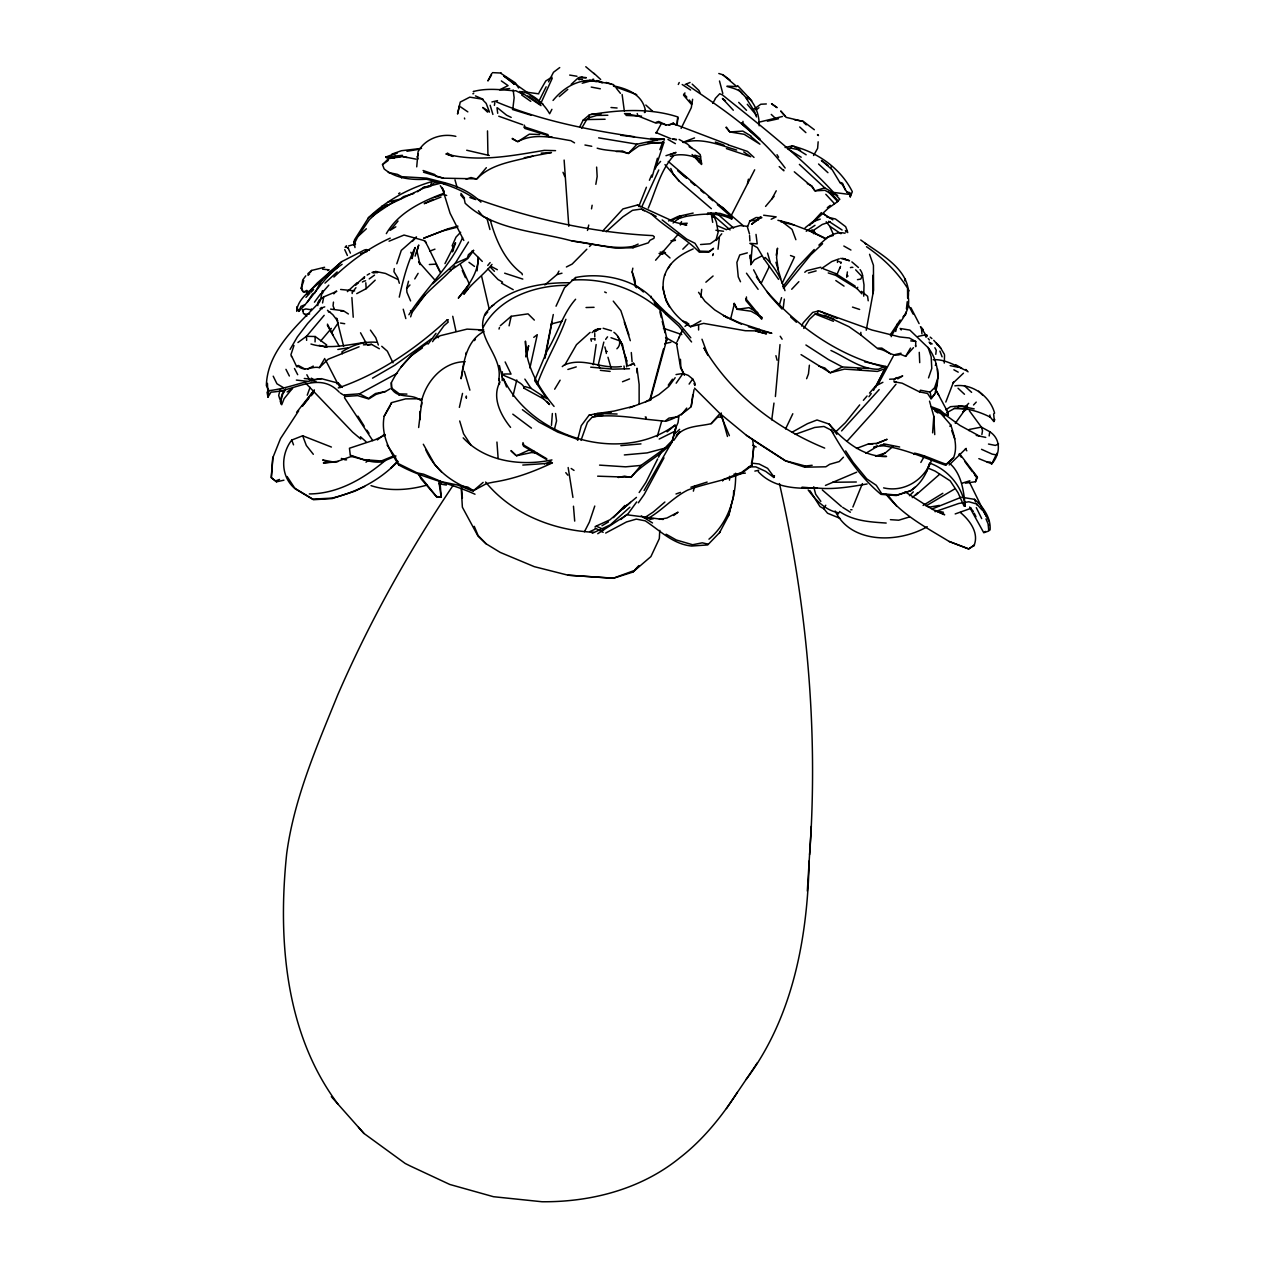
<?xml version="1.0" encoding="UTF-8"?>
<svg xmlns="http://www.w3.org/2000/svg" width="1265" height="1265" viewBox="0 0 1265 1265"><rect width="100%" height="100%" fill="white"/><g stroke="black" fill="none" stroke-linecap="round" stroke-linejoin="round"><path stroke-width="1.5" d="M311.364 308.897L311.364 309.83L305.924 308.929L303.221 309.767M873.008 275.185L872.945 293.622M502.189 380.544L502.332 371.752M698.596 330.007L698.612 324.599M427.523 343.147C412.121 352.935 399.455 366.312 391.344 382.726L391.597 388.687C398.317 399.708 411.615 392.703 420.739 400.546L420.976 399.281L417.308 398.791L405.606 398.87L391.502 402.665L384.165 416.248C380.686 434.496 389.351 450.308 398.823 464.998C422.731 478.47 450.087 482.851 475.007 494.22M659.777 530.367L659.318 538.637L650.906 556.6L632.832 572.096L613.383 578.279L568.048 575.196L534.289 566.657L500.181 552.394L486.108 543.792L477.964 536.044L462.373 507.202L461.346 489.602M594.771 338.467L594.93 340.238M626.618 366.866L626.713 360.999L620.909 341.93M926.865 335.162L926.676 336.711L925.427 335.178L926.771 335.099M863.742 296.168L864.011 284.894L862.524 275.422A18.042 8.049 34.2 0 0 860.073 269.603M901.233 329.975L900.158 328.489L909.867 330.086L928.447 348.017C938.361 361.205 940.164 378.662 934.835 393.889L931.024 398.76L927.577 393.478L919.544 391.897L902.166 383.2L893.896 381.745L896.189 381.651M809.6 854.681C818.518 730.379 806.928 604.986 779.446 483.562M639.141 404.088L639.125 384.402L637.022 368.21L637.149 373.096M735.645 473.236C736.183 497.619 728.071 523.109 708.953 539.175M729.478 480.147L729.62 476.304M733.668 490.725L733.463 496.149L728.893 515.076L719.516 532.707M944.259 363.071L944.56 355.291M581.6 128.334L586.707 119.574L589.284 117.661L589.395 114.862C618.316 109.739 649.751 107.746 677.993 117.013L677.898 119.021M339.147 392.071C319.096 370.724 294.16 391.47 271.042 392.103L268.006 396.989L267.437 383.327M677.566 119.716L677.091 125.314L673.439 123.938L666.355 125.045L658.638 122.626L655.903 123.116L638.003 115.953L637.212 113.55M677.091 125.314L677.597 117.787M552.362 413.513L551.461 425.34M840.782 263.373L841.209 262.329M673.707 440.473L679.922 431.602L676.269 435.982C685.029 425.53 699.245 426.558 711.104 423.68L717.571 417.244L720.908 416.976L721.097 413.766M746.16 1079.456C793.092 1016.902 807.513 937.46 809.157 860.943M580.999 440.362L587.403 422.368L592.463 416.849L594.961 416.533L595.135 413.861L614.047 411.078L633.781 406.223M807.323 891.082L811.324 826.219M351.876 297.528L353.235 317.23M455.843 136.367C441.77 132.92 425.024 138.407 418.051 151.816L416.723 166.853M939.927 351.085L942.093 356.825M720.908 416.976L721.303 412.991M932.621 432.836L933.791 416.248L929.522 401.147M594.961 416.533C611.88 414.683 629.195 416.944 646.004 419.237L646.162 417.134L645.213 416.928M749.592 221.059L756.122 217.517L761.799 217.754M752.485 439.224L753.734 446.924L751.821 465.615L741.306 473.569C724.133 480.795 705.475 483.372 687.828 490.029C672.569 497.572 661.769 511.076 646.889 519.014M857.464 279.66L860.753 279.075L862.524 275.422M352.413 292.168L355.955 287.693M750.841 262.835L752.248 245.853M646.004 419.237L665.706 421.292C675.542 418.32 683.527 413.418 691.18 406.634L692.746 394.886M297.449 310.178L296.69 310.858L297.101 308.897L298.714 311.364C314.02 296.769 323.666 276.134 342.103 264.338M846.696 277.288L847.376 271.928M837.43 262.424L837.572 260.89L841.083 262.535M753.734 446.924L751.821 465.615M477.079 270.837L478.391 257.412C478.091 273.161 467.955 286.475 458.309 298.129L469.094 284.53M333.454 302.098L333.075 305.877L334.197 308.692M385.762 157.018L402.444 155.326M422.036 399.171L418.652 427.507M394.285 268.575L393.953 271.69L397.7 277.747L399.345 283.265M322.559 302.952L323.729 296.88L336.79 291.345M700.826 297.149L701.711 289.337M906.42 308.866L907.226 301.703M907.638 298.129L907.543 288.879M935.784 354.311L936.258 350.247L934.867 347.733M512.799 109.138L514.143 97.737L513.163 89.973M718.014 249.221L719.374 237.567M771.729 419.885L773.974 403.076M836.956 274.489L840.498 266.377M320.14 301.117L322.512 290.65L322.638 293.274M783.209 308.107L784.316 299.125M268.006 396.989L268.812 390.679L266.362 385.54C267.31 350.753 297.196 325.5 319.539 302.161M352.192 293.543L352.461 291.598M860.738 239.986C879.444 253.743 911.306 269.603 908.286 297.117C911.085 313.752 897.249 323.16 891.193 336.68M391.344 382.726L391.597 388.687M775.398 396.53L780.015 344.586M679.005 415.537L678.024 422.652L675.083 429.214M452.743 316.297L456.001 331.367M886.038 494.236C902.372 515.108 926.881 527.869 949.145 541.467L968.642 548.978L973.876 545.484M989.167 435.935L989.736 431.697L981.371 427.111L969.401 429.436L969.085 430.653M307.237 395.202L310.083 387.359M691.18 406.634L694.011 389.683M692.619 99.255L691.307 107.667L681.123 128.413M818.155 141.807L817.633 148.369L813.569 155.516M644.944 112.443L645.324 109.976C641.924 94.243 627.472 88.898 613.62 85.846M664.615 275.659C668.537 262.282 681.029 254.138 693.188 248.92M575.401 278.917L575.638 277.509C605.049 271.437 645.498 281.115 660.267 309.719L666.94 338.957L650.352 399.677M664.805 274.473C657.879 296.042 673.328 315.918 690.5 326.75L703.609 323.381L745.291 330.718L755.142 330.861L766.495 333.849L755.885 331.082M809.379 365.19L808.462 373.918L806.611 378.694M281.273 400.278L281.115 404.057L280.197 401.052L282.269 393.826L285.684 389.146L282.68 394.316L280.704 401.669L281.716 404.753L284.119 398.681L292.689 388.07M905.313 315.412L905.866 312.139M981.877 434.48L982.51 430.685L981.371 427.111M395.028 156.196L394.743 157.888L386.79 157.319M415.995 159.137L401.701 156.354L388.45 158.71L388.134 160.544L382.504 164.608L384.133 168.909C395.771 178.586 411.757 180.152 426.495 179.235C443.841 183.409 461.346 188.849 475.83 199.633M421.277 406.508L421.909 402.76M401.543 177.906L401.748 176.673L397.384 174.349L388.26 172.467M591.514 208.852L592.131 205.246M595.831 184.326L597.159 176.562L596.621 167.091M267.057 392.103L267.88 396.72M344.744 249.648L347.385 255.467M391.217 404.247L391.502 402.665M444.142 184.231L444.41 182.65L426.684 178.128L401.748 176.673M399.06 395.328L399.329 393.874L391.691 388.165M398.823 464.998L395.17 456.871L387.106 445.106M494.362 105.406L494.868 102.607M866.24 330.244L873.577 290.175L873.435 265.27L869.561 254.312M636.817 287.772L635.52 286.586L632.152 271.864L632.832 268.164M544.804 357.268L553.279 314.526M545.041 358.185L550.923 327.651M483.799 329.975L467.038 329.121L440.536 335.636L438.465 336.474L438.386 337.708M776.204 255.245L777.532 248.177L776.584 257.68L778.275 270.062M897.391 323.808L895.715 331.462M417.766 156.038L418.177 153.856M827.958 165.335L821.412 160.449L832.212 169.763L840.229 183.061L842.016 184.152L846.823 192.027L849.274 193.529L850.254 196.834L850.918 193.482M464.049 363.45L461.077 378.757L461.472 376.685C463.749 360.24 467.528 339.811 483.91 331.572M465.82 354.311L466.184 352.476M651.001 297.813L651.285 296.326M441.422 483.056L441.675 481.728L423.68 474.217L417.15 472.889L399.013 463.955M861.908 293.86L857.132 288.657L857.717 287.266M935.499 391.913L936.891 383.516M929.633 463.227C926.66 474.217 920.177 484.606 910.452 490.883L896.284 495.548L880.962 494.362C859.757 476.763 844.64 453.835 831.152 430.116L823.942 426.463L814.707 427.459L795.211 434.369M747.473 183.678L748.406 179.187M551.287 325.722L552.014 322.275M460.666 194.968L464.318 199.19L465.141 203.206C493.761 230.341 535.886 231.021 572.159 240.998L615.296 248.13L632.99 247.75L633.275 246.327L638.161 244.082M652.044 177.211L657.42 158.236M694.39 157.16L694.817 155.2L700.589 156.86L701.474 164.434L699.181 158.552C690.152 155.215 679.795 153.128 670.371 156.401M730.664 318.891L734.253 304.217M512.91 396.293L516.784 379.943M509.083 325.832L511.171 316.313L528.043 313.862L534.336 320.092M707.435 214.481L707.768 212.963L719.943 213.374L730.569 216.758L731.708 219.066C717.413 211.888 701.11 213.975 685.741 216.41M857.132 288.657L835.722 275.359L835.659 273.556L823.262 268.749M459.369 407.377L462.531 393.399M459.48 105.58L457.535 114.04L460.239 102.101L469.774 97.152L483.214 99.287M587.466 230.451L588.747 225.059M593.253 364.684L596.163 344.539M529.909 367.988L537.277 334.687L533.767 337.328M598.092 365.49L603.832 342.088M359.07 346.8L328.173 359.213L319.349 367.641C312.155 365.759 305.292 372.258 298.603 366.486L296.753 366.787L291.567 356.003M661.706 421.087L657.231 436.631M280.103 389.746L278.695 395.486L279.802 399.123M973.813 546.006C979.569 533.403 969.812 520.2 960.293 512.452M649.657 400.515L663.461 348.998M298.666 410.825L280.498 438.591L272.718 458.041L271.263 477.601L276.529 481.807L283.913 480.194M731.328 505.146L728.466 515.598M525.797 356.888L528.644 345.677L526.493 356.224L525.434 341.123C525.56 365.696 538.716 388.07 554.07 406.413M554.307 429.752L556.553 420.913L555.556 413.497M712.638 255.546L712.875 254.597M693.378 491.152L694.738 485.792M577.52 440.157L581.236 425.704L589.047 415.236L595.135 413.861M410.587 300.912L406.919 292.262L406.666 288.436L408.532 281.257M632.832 572.096L638.872 565.566M693.995 383.611L694.928 385.414L695.086 383.453L692.698 379.01L688.239 375.373L683.005 373.444L676.174 383.184M416.501 253.079L418.731 245.015L415.126 256.115M711.104 423.68L719.39 414.208L721.066 416.422M929.475 463.828L926.486 471.45M396.799 263.768L401.29 250.391L416.501 236.982L412.39 241.362M712.97 254.818L713.302 253.648M506.569 386.964L503.249 378.362C531.711 437.785 620.799 464.887 675.051 425.151L675.969 428.187L672.427 440.315L664.062 448.949L640.976 465.425L631.061 477.284L597.649 476.178M722.631 480.969L723.011 479.672L741.67 472.351L752.122 464.603M655.144 169.13L663.888 142.534L663.493 141.206L662.591 142.439L656.013 143.135L647.965 142.676M779.272 305.308L781.549 297.639M877.23 445.881L873.783 447.225L884.836 444.995L880.108 445.343C903.131 447.984 924.162 457.993 945.651 465.251L953.557 457.693C957.905 447.051 954.205 435.255 950.727 424.882L941.35 414.066L931.562 407.662M499.011 329.058L499.485 327.461M773.816 477.474L774.433 475.782L773.816 477.474L765.641 471.355L755.869 466.864L748.548 466.864M994.164 421.055L994.654 419.458L993.926 421.672L990.353 417.181C979.458 411.678 966.95 407.757 954.522 408.421L946.694 412.754M996.962 453.234L991.76 463.844L978.841 458.642M499.975 381.935C491.5 397.352 500.734 415.236 510.57 427.364M594.771 506.047L589.379 522.113L584.43 531.774M312.471 289.385L308.075 292.136L302.841 291.535L301.212 288.42L303.79 280.545M680.412 225.043L681.535 221.612M272.955 457.124L271.327 477.696L276.529 481.807M534.652 380.417L546.923 351.18C557.517 334.371 562.372 314.147 575.607 299.252M293.986 345.456L290.95 354.627L291.44 356.54M803.765 328.426L809.331 319.46L815.087 314.02L817.269 313.704L818.155 311.048L819.862 311.301L871.98 330.023L899.794 336.964L909.266 337.976L915.718 341.439L915.718 346.657L915.465 345.313M399.266 297.133C403.124 279.865 407.203 263.484 415.141 247.497L412.042 258.692L412.216 255.008L410.856 252.32M665.121 344.254L666.94 338.957M913.456 347.669L905.614 356.351L900.633 354.342C892.046 357.568 885.911 349.361 877.989 348.871L860.896 335.051L860.832 332.347M928.526 377.887L931.783 368.415L931.167 356.746L928.099 347.416M369.427 250.375L364.636 249.901L341.819 261.586L327.856 274.126C318.495 286.017 298.366 295.219 296.69 310.858M537.261 384.133C545.183 361.774 557.818 341.613 565.882 319.302M905.614 356.351L910.5 348.065M644.423 112.553L645.324 109.976M683.875 94.163L683.527 95.144L691.465 104.378M945.809 402.049L953.51 382.014M957.811 408.374L958.664 406.049L967.472 406.255M623.993 365.996L624.404 368.858L629.48 368.748M659.871 149.618L662.813 141.759M648.281 208.108C655.903 190.272 660.599 169.905 673.976 155.389M989.704 417.086L989.942 414.983M408.895 314.732C425.325 288.546 450.261 266.915 462.547 237.63M991.76 463.844C1000.251 454.341 1001.516 439.382 989.736 431.697M852.879 507.028L862.398 483.578M904.807 280.83L905.44 279.185M638.746 206.543L646.415 187.252M641.956 206.464L658.78 169.969M515.788 90.716L521.354 93.452L522.129 91.57C533.688 94.464 543.776 103.461 549.643 113.771L551.904 109.328M627.962 365.917L633.639 363.292L634.809 365.474M435.998 333.359L428.076 344.096M649.404 180.278L651.649 175.044M556.031 306.209L564.522 287.74L575.638 277.509M635.52 286.586L635.03 280.182L632.152 271.864M965.385 483.167L975.489 481.728L976.501 478.217M452.095 245.869L456.001 237.108L460.666 232.254M691.576 341.961L678.609 325.943L665.849 314.242L666.449 312.914L652.645 299.473M873.546 390.379L886.085 366.55L864.612 361.822M354.975 247.576L354.564 243.212L357.837 236.618L369.459 219.541L381.777 208.14L423.901 188.011L430.195 186.398L431.998 181.559L435.587 181.275M354.121 245.552L354.548 239.765L368.621 217.58C386.363 200.645 408.532 188.39 431.998 181.559M677.044 341.803L679.321 336.87M678.894 337.818L682.547 329.975M364.067 278L364.636 276.766L357.584 283.012M681.282 332.711L682.531 330.054M539.633 99.777L546.148 86.811M785.581 428.93L792.807 413.75M540.946 103.098L552.236 78.304M663.983 457.835L644.264 494.362L638.335 502.79M425.072 294.887L412.026 312.471L410.651 316.851M546.923 401.464L549.563 404.531L543.555 398.886L524.058 388.229L524.864 386.537L531.094 388.418L546.97 398.744L534.81 380.844M761.119 283.407L769.341 266.488M422.051 399.155C427.301 379.816 444.252 361.537 465.283 361.727M782.118 283.407L794.499 257.001L790.499 255.514M875.839 387.201L884.82 368.779L877.388 371.42L844.498 369.095L830.251 372.78L801.061 354.627M539.017 92.709L545.768 80.976L551.888 77.118M472.841 93.768L473.695 93.642M684.95 92.883L684.27 94.258L686.816 97.136M754.683 169.795L731.297 215.461M657.658 458.926L645.893 482.392L639.157 492.528M801.615 326.022L803.243 322.765L812.699 312.408L818.155 311.048M694.532 388.134L719.595 413.196L746.429 435.334L756.85 442.465L785.533 460.919L804.793 467.196L805.378 466.026L812.162 465.283M878.036 384.449L893.248 356.256M765.562 206.416L771.792 199.032L776.236 190.809M579.655 127.038L583.149 120.143L589.395 114.862M919.544 391.897L920.43 390.221L930.123 392.103L934.598 387.738L938.061 377.413L937.571 369.048M935.325 365.427L936.242 363.688M931.024 398.76L934.835 393.889M491.785 73.402L487.895 80.944L491.547 74.856M913.947 454.42L914.611 453.139C925.743 455.59 935.61 460.713 946.188 464.255L953.557 457.693M944.196 415.632L944.86 414.24L948.26 414.936L944.196 415.632L939.563 410.84L934.171 408.816M949.92 426.368L950.727 424.882M658.512 457.218L662.054 450.609M544.82 284.941L557.153 274.473L558.956 271.105M945.651 465.251L946.188 464.255M321.958 279.802L314.89 292.768L312.518 294.049L307.189 302.367M298.714 311.364L301.023 306.304L305.039 304.675M852.863 267.389L851.93 267.31A6.056 2.894 -53 0 0 851.345 267.374L850.428 267.627M948.434 462.326C961.621 472.778 963.661 490.678 965.227 506.19C962.681 487.863 949.209 470.169 929.917 463.18M548.504 81.846L553.485 72.279L559.731 67.567M931.562 460.112C924.652 479.704 904.317 492.702 883.602 487.879M712.748 103.35L715.12 99.176M920.841 462.437L924.525 455.938M468.509 242.042L455.179 263.389L432.804 283.708M564.838 364.968L576.492 344.665L590.122 332.395M444.964 263.61L455.574 242.785L452.443 251.846L452.949 246.58L453.408 250.09M384.165 416.248L390.015 406.16M290.08 349.409L297.322 336.964L307.632 323.476L320.614 309.419M325.263 347.353L326.67 344.934L315.206 336.522L306.462 336.316L297.939 342.515M656.061 133.284L660.899 124.413M801.172 157.224L787.478 148.669L790.815 148.116L792.08 145.949C817.253 151.863 840.751 168.451 852.325 191.711L850.254 196.834M830.899 168.514L831.295 166.221M849.495 192.754L848.578 194.32L834.046 192.486M644.075 490.504L671.794 442.197M560.142 380.18L554.671 389.193M315.206 336.522L315.064 341.914M414.762 278.917L418.114 273.351M386.331 233.63C398.349 212.567 422.02 201.341 443.857 193.292M636.69 501.92L628.231 513.527L620.72 519.52M668.015 268.623L670.671 264.369M955.265 423.348L965.227 409.449L962.681 412.121L966.507 409.322M825.776 505.241L823.673 508.514L827.547 513.226L839.881 518.286M324.773 358.469L319.349 367.641M890.212 334.925L900.142 319.95M453.518 484.748C408.801 551.208 369.601 621.447 337.708 694.959C316.851 746.461 294.049 798.326 286.665 853.859C277.778 939.152 284.957 1033.537 338.071 1104.25M553.042 100.441C562.545 89.024 574.863 80.739 590.312 80.296L611.533 83.964M416.96 304.976C427.491 289.875 443.303 279.739 454.799 265.856M975.489 481.728L977.45 477.3L973.655 473.015M331.398 447.051L302.651 435.777L291.741 440.062C281.004 453.835 280.261 475.387 294.002 487.784L312.771 499.122L331.746 498.141C356.793 492.227 379.99 480.289 397.858 461.409M331.335 1096.644L363.972 1133.456L405.18 1163.452L410.16 1165.951L449.802 1184.467L493.476 1196.706L542.005 1201.75C591.055 1202.177 641.165 1189.211 679.748 1157.839C702.913 1139.955 721.54 1116.789 737.384 1092.343M339.336 346.404L331.509 332.742L338.214 322.86M726.442 1108.583L757.435 1062.726M605.666 339.368L606.362 338.387A7.305 1.787 -68.1 0 1 606.805 337.787L607.548 336.838M483.277 327.398L483.246 327.224C499.327 297.591 534.858 285.368 566.894 285.305M783.446 288.436L810.58 255.008L822.582 243.702M624.957 505.431L613.43 517.622M782.735 286.839L797.33 267.358L814.217 249.49M839.818 268.243L840.371 267.437M310.241 272.528L311.712 270.425L324.583 267.279M689.109 384.086L692.698 379.01M314.368 390L302.256 406.302L308.897 398.285M474.47 340.601L475.403 339.305M432.535 341.645L443.889 325.832L448.221 322.053L447.13 319.887C415.521 348.998 379.105 373.902 338.245 387.944M668.268 385.129L672.506 379.215M675.162 377.713L668.853 386.426L658.875 394.569L645.577 401.811M868.944 396.736L871.237 393.557M314.447 302.177L320.583 293.875M305.782 275.849L302.746 279.913L301.212 288.42M320.741 340.949L331.351 328.378M750.683 264.717L754.383 259.831L761.483 256.131M306.13 336.79L324.188 315.317M296.611 412.327L313.989 390.411M681.218 414.967L686.737 408.073M390.743 468.208L397.7 461.266M778.576 279.375L764.06 258.945L765.214 257.491C774.512 266.283 781.28 278.332 784.964 290.665M859.71 404.895L845.399 422.684L836.687 430.954M655.586 260.226L678.862 233.519M398.048 221.059L390.047 230.372L395.819 226.83M467.924 289.195L463.812 294.207C471.924 282.981 483.372 275.201 491.99 264.401M487.737 265.476L490.14 262.567M602.867 230.863L622.981 208.915L637.497 205.009L675.921 222.529L686.737 225.043L679.748 223.636L687.243 223.241M679.226 82.51L678.293 84.47M715.278 98.48L719.722 93.752L722.347 94.859C763.016 127.639 805.299 160.212 839.818 199.317L836.703 201.799M716.18 240.445L721.746 233.788M569.582 282.759C539.744 282.395 504.814 288.61 485.365 313.388C473.663 337.581 503.565 355.006 498.695 380.069M771.792 199.032L774.069 196.36M423.522 172.214L443.414 178.175L476.873 178.855L486.345 167.676M485.001 315.206L487.768 311.965M809.679 225.36L821.396 212.599M826.851 216.979L835.485 219.003L845.652 226.688L847.202 230.704L845.985 232.112L845.415 230.499M863.378 400.309L867.063 395.992M869.514 393.115L875.665 385.936L882.875 382.315M896.015 384.196L873.688 411.631L846.965 441.311M375.199 280.166L366.17 288.673L356.73 293.638M400.926 367.166L411.489 355.576L422.431 347.875M320.994 294.113L328.805 285.163M333.802 293.844L336.237 291.061M952.798 383.311L963.471 373.175M311.174 395.724L313.435 393.146M902.989 316.867L906.135 313.309M616.909 348.761C622.301 344.08 619.075 335.747 613.904 332.315M654.622 168.071L660.567 161.414M692.097 154.504L699.877 162.726L701.253 161.208L701.616 163.77M592.067 332.616L595.483 329.691L600.511 328.647M473.679 250.454L467.765 258.613L452.743 268.923M306.873 294.223L317.309 282.949L341.819 261.586M305.956 297.354L309.941 293.037M311.111 292.215L313.594 289.543M841.589 430.922L879.175 389.588M597.175 148.195C607.437 151.215 618.3 150.235 628.31 153.476L637.007 144.194L657.073 139.925L664.204 139.118L664.41 140.067M798.863 281.668L791.7 289.258M973.528 404.974L976.232 402.112M949.161 464.951L966.175 448.379M382.504 164.608L388.45 158.71M406.666 288.436L409.955 284.989M966.096 406.018L968.674 403.361M586.834 249.221L572.144 264.085L566.388 266.978M589.506 246.517L592.162 243.813M682.815 249.189L688.018 244.018M909.424 495.722L913.314 491.864M631.061 477.284C642.62 463.243 660.393 456.539 671.841 442.497L675.241 429.578M831.105 192.802L838.252 201.151L828.022 208.456L812.62 222.925M358.311 282.838L355.718 285.178M500.323 325.69L511.171 316.313M673.771 434.86L679.653 429.357M374.519 275.106L369.222 278.917M939.674 474.249L915.955 494.995M893.865 380.148L896.664 377.571M357.837 236.618L366.36 228.759M326.212 277.035L337.961 267.041M571.211 84.312L578.2 77.877M324.963 283.123L337.154 271.943M333.897 277.051C350.468 261.254 369.333 247.561 390.237 238.136M347.353 291.63L357.173 282.633M567.764 89.388L559.272 96.614M606.172 231.78L622.744 216.9L632.516 210.322L641.497 209.041L656.155 216.378M629.875 507.233L610.473 524.722L602.456 528.549M912.271 497.619L917.678 492.797M675.051 425.151L667.145 431.871M430.195 186.398L434.18 182.856L437.975 182.492M886.085 366.55L883.602 366.771C837.762 355.291 797.377 326.607 766.701 291.203M309.577 274.015L308.091 275.311L307.917 273.62L311.712 270.425M473.553 250.296L468.398 254.724L467.338 258.092L455.179 263.389M705.87 282.206L713.081 276.007M630.429 502.363L609.967 519.789L595.119 526.588M664.9 502.031L653.278 512.009L644.249 517.954M425.673 449.565C434.622 470.074 453.155 483.341 473.6 490.583L483.135 482.392M377.397 272.576L372.859 272.718L375.784 271.501L385.509 273.446L397.4 279.233M818.866 245.125L827.927 237.029L833.319 235.511M680.934 216.663L673.075 222.988M562.261 366.613L564.048 365.095C583.323 356.667 600.938 369.491 621.336 366.518M880.029 455.764L885.12 453.091L892.932 446.513M636.469 497.382L622.301 509.163L627.772 504.656M843.439 457.218L839.217 461.567L829.714 464.287L825.839 466.801L804.793 467.196M720.37 531.79L707.704 544.93L691.591 546.037C672.759 544.092 660.124 530.588 645.261 520.848L636.311 519.109L626.507 521.939L605.666 533.055M804.777 272.26L806.675 270.71L820.811 267.231M675.083 431.144L659.207 439.05M760.597 216.789L751.631 224.237L761.53 217.232M805.109 227.795L812.652 221.834L820.242 219.13M476.873 178.855C491.5 163.549 513.384 161.604 532.723 156.212M377.349 439.92L384.607 434.18M684.982 326.417L688.65 323.524M915.386 486.962L910.626 490.725L896.79 495.089L881.721 493.682L876.281 485.301L866.762 478.882L853.148 462.357L845.668 450.925M365.996 462.215L368.985 459.859M362.581 279.122L364.462 277.715M431.602 338.688L394.854 365.174L372.527 378.156M385.461 460.318C364.083 478.439 338.119 493.777 309.324 493.935M827.342 207.666L830.283 205.373M756.17 109.913L758.984 107.746M368.226 217.96L379.453 209.437M372.78 215.777L394.158 201.42M665.754 420.565L668.995 418.098L677.898 416.818M417.561 191.774L423.554 187.236L429.989 185.955M806.248 231.258L814.992 225.296M673.597 515.503L678.056 512.199L666.876 518.033L659.429 519.362M327.999 270.663L329.137 269.825L322.559 269.192M713.523 248.256L709.206 251.419L699.94 251.15L694.975 243.291L686.674 239.117L662.164 219.936M713.112 248.952L708.811 252.114L699.339 252.209C685.045 237.488 665.912 228 651.016 213.611M423.633 238.31L447.589 228.933M628.31 153.476L638.92 145.902L651.839 143.072M376.1 342.277C364.146 341.186 351.702 345.329 341.914 351.907L342.372 353.757M597.744 533.719L626.855 514.776L663.16 519.472M374.456 272.497L375.784 271.501M346.404 245.758L345.06 247.418M385.461 391.517L375.99 394.427L368.732 398.965L357.726 395.613L345.25 396.483L344.412 394.917L359.466 393.826L368.447 398.428L375.515 393.51L385.461 391.517L390.079 388.845M821.38 268.654L831.817 261.539L839.264 258.819M942.836 493.287L923.086 505.447M749.576 221.66L747.441 227.083L749.481 233.914M630.871 365.158L633.639 363.292M876.519 446.861L865.877 453.265M275.96 480.795L279.502 479.451M945.793 409.844L950.521 406.682L958.664 406.049M974.477 545.009L968.705 548.884L949.145 541.467M594.692 331.762L598.361 329.548L597.792 328.789M812.32 231.084L822.282 224.458L830.267 221.834M398.617 193.687L399.882 192.865M287.092 391.976L291.836 388.877M754.051 109.059L760.818 104.236L766.337 103.951M984.565 532.106L985.593 531.442M512.246 138.944L517.796 141.648L529.371 134.169L539.681 134.517M592.352 79.632L592.874 79.331A6.357 1.992 -76.8 0 1 593.222 79.221L593.775 79.284M376.037 272.37L377.128 271.643L377.492 272.497M384.386 206.385L387.549 204.456M433.769 339.336L438.465 336.474M827.041 237.804C832.149 234.167 838.758 231.621 845.02 233.234M685.124 84.518L690.073 82.462M491.389 306.272L494.03 304.707M601.998 525.734L608.481 521.939M897.707 378.868L902.688 375.958L893.707 379.041L889.611 379.215M367.182 275.043L369.665 273.588M669.122 125.298L673.502 122.752M397.447 373.143L359.466 393.826M362.391 282L363.355 281.463A7.875 5.534 48.1 0 1 364.067 281.178L365.585 280.783M791.906 432.298L807.45 423.68L817.016 419.98L829.16 424.091C843.644 440.758 863.189 457.266 886.559 456.428L879.191 456.254M690.5 326.75L700.889 320.867M307.68 369.143L313.277 366.075M544.409 463.844L551.002 461.456M323.729 296.88L319.175 300.185L317.61 303.236L317.831 305.608M473.6 490.583L486.693 483.515L493.666 482.107C514.428 478.882 533.593 471.766 552.394 462.832L546.765 464.065M670.766 221.059L680.396 215.904M342.372 387.422L338.435 383.2L321.421 378.678C303.474 381.224 286.886 388.687 268.812 390.679M598.471 329.485L600.622 328.71M303.806 291.994L306.81 290.397L308.012 291.535M758.668 122.262L782.529 116.459M883.919 366.818L878.495 369.238C860.912 369.57 846.238 357.378 830.915 350.468M771.16 219.256L776.157 216.868L763.665 215.224M830.251 372.78L842.458 366.961L868.913 368.542M433.5 199.253L424.234 203.649L441.011 197.087M364.668 486.503L354.5 491.294L332.221 498.552L313.451 499.722L295.156 488.796L287.108 476.526M668.553 220.948L678.167 216.426L693.157 213.058M385.272 434.986L374.93 439.825L349.456 448.237L350.263 454.878M592.257 533.292L600.812 529.308M589.917 531.6L595.056 529.229M649.862 519.425L653.625 518.618M856.674 472.177L825.46 485.428M998.575 443.952L995.365 445.422L988.487 444.047M511.06 451.052L516.531 455.748L528.485 450.308L533.735 450.878M393.858 455.827L381.334 460.966L363.703 459.622L350.389 455.226L351.038 456.428C361.49 458.531 370.724 463.18 381.856 461.931L395.977 455.969M434.717 197.419L443.24 194.446L446.687 195.458M932.305 508.894L961.337 497.208M935.025 511.677L958.759 503.47L968.848 501.762L976.643 503.976L982.035 509.985M576.255 366.897L567.859 369.475M925.964 505.968L954.363 489.144M955.186 513.938L971.394 508.182M876.139 443.92L887.113 439.303L876.692 443.351L868.47 443.936L856.468 448.443M632.99 247.75L648.344 242.833L650.02 240.255L653.942 238.342L654.29 236.745L652.819 235.606C593.127 232.744 534.004 219.43 477.806 199.348M927.213 526.714C898.925 543.096 851.076 544.345 835.137 510.981M389.067 241.188L404.025 235.053L423.901 240.492L426.289 242.912M622.507 381.745L629.527 378.931M386.695 157.919L385.746 157.066L396.973 152.875M423.838 238.152L442.608 230.973L457.693 227.067M429.736 251.134L434.954 249.158M664.805 343.574L670.924 342.262M683.021 142.233L694.548 137.932M669.912 154.725L676.048 152.433L665.975 155.69M629.448 407.82L651.159 399.74M633.132 570.942L613.414 578.168L568.048 575.196M500.75 73.259L515.377 82.873L518.603 87.981M296.579 366.123L298.35 365.474L304.881 369.001M676 493.982L680.428 492.401M391.818 154.156L401.432 150.725L421.545 148.369M517.796 141.648C534.415 132.588 553.374 137.758 570.91 140.684M352.698 455.969L337.407 461.393L323.366 462.911L334.039 462.12L322.67 459.938L325.864 461.456M699.877 162.726L701 162.331L701.474 164.434M969.876 480.763L962.08 483.198M371.973 272.497L374.045 271.785M707.135 482.076L690.864 487.215M816.146 270.9L808.43 273.019M360.509 253.727L366.913 251.577L366.202 249.458M448.363 319.745L447.13 319.887M427.096 485.033C409.117 490.188 389.051 491.595 371.04 485.634M466.073 179.187L471.007 177.543L476.114 178.903M655.934 122.357L658.686 121.472L666.355 125.045M875.506 456.159L885.12 453.091M794.293 171.803L811.529 186.335L815.055 190.857L824.701 187.837L837.699 195.474M909.361 516.99L898.688 520.215L890.402 519.662M393.036 154.441L396.894 153.271M424.218 187.426L440.109 183.346M447.367 153.049L452.854 156.449L445.913 153.903C478.123 162.616 512.104 155.69 544.33 150.361L555.556 150.646M589.284 117.661L596.701 115.447L607.848 115.242M413.781 193.513L403.472 196.597L400.499 199.032L388.213 202.005M678.135 218.703L686.12 216.331M336.743 383.69L338.435 383.2M447.604 228.933L457.867 226.071M727.122 229.155L740.183 225.549L747.599 226.34M664.615 448.221L647.127 452.902L624.341 454.941M582.216 83.221L591.119 80.849M557.153 274.473L561.976 273.208M551.081 324.014L562.229 321.152M355.576 244.003L348.444 246.027M334.656 462.326L338.087 461.472M778.528 118.768L767.365 121.203M792.08 145.949L785.059 147.531M348.539 248.399L346.31 247.118M491.911 101.959L497.524 100.631M893.96 354.848L901.028 353.22M406.935 151.262L419.363 149.238M933.19 359.782C944.971 358.786 956.008 366.107 966.507 370.692M365.854 342.135L365.032 342.325C347.306 344.997 328.584 349.44 310.953 344.033M367.799 345.187L371.515 344.365L379.373 348.745M551.951 459.922C521.354 466.374 485.333 461.804 463.164 437.848M544.899 463.575L522.793 465.061M618.237 477.506L624.578 476.146L630.239 477.364M745.354 473.126L733.985 474.169M754.857 471.086L758.668 470.264M516.531 455.748L531.569 452.554L536.819 453.091M918.074 336.395L925.743 334.782L926.644 335.51M324.726 306.857L320.029 308.518M396.625 157.524L402.254 156.401L407.014 157.524M867.126 483.973C849.795 486.899 831.611 490.156 814.186 487.626M578.88 77.497L586.233 77.687M340.617 289.464L354.643 290.871M524.279 157.73L551.461 152.543L541.23 153.144M928.241 507.344L939.373 505.415M624.404 368.858L612.861 369.143L590.708 367.166M683.321 142.534C701.379 137.221 719.453 144.969 736.625 150.076M337.818 349.472L347.638 347.875M676.032 374.567L683.005 373.444M671.019 240.793L675.463 240.097M596.811 414.367L602.187 413.608M605.761 413.086L611.137 412.327M592.463 416.849L603.358 415.299M734.048 303.727L737.305 309.308L749.054 307.664L757.735 312.676M987.253 462.373L990.115 461.994L991.507 463.796M694.738 156.813L696.114 156.639L698.913 161.841M509.684 88.55L499.533 89.831L508.071 85.625L501.351 80.928M749.623 220.948L758.447 219.825M321.421 378.678L314.005 379.611L304.28 378.472M307.079 381.287L296.358 380.085M311.38 382.283L315.981 381.698M616.45 151.594L622.333 150.946L627.567 153.365M492.591 72.643L501.32 73.054M340.791 311.064L343.432 310.779L348.397 313.973M671.462 240.824L675.304 240.445M633.275 246.327C612.766 250.09 592.573 243.086 572.159 240.998M640.976 465.425L625.606 466.832L599.578 465.125M620.846 445.644L640.976 443.889M700.557 244.524L710.218 243.797L716.116 239.591L718.141 232.159L716.354 221.897L712.954 213.991L713.065 217.469M302.825 309.972L303.442 313.483L304.818 314.321L309.64 313.973M371.515 344.365L363.387 344.839M725.999 127.528L729.952 131.955L742.84 131.101L751.094 136.051M571.764 280.15C603.674 277.604 636.58 288.879 660.441 310.21M429.341 264.512L436.014 264.116L440.173 272.291M815.055 190.857L824.954 190.303L833.429 195.126M418.336 473.632L421.182 478.992L436.789 497.098L441.169 496.86L439.935 480.653M589.047 415.236L591.435 415.126M583.149 120.143L585.395 120.049M663.587 142.755L649.103 142.344M664.204 139.118L650.637 138.438M840.751 258.36L849.511 260.732L842.585 258.297M954.854 385.857C972.295 383.153 990.432 396.688 994.59 413.196M586.043 307.522L594.06 307.316M586.707 119.574L605.113 119.242M591.182 114.23L601.001 114.056M594.771 338.846L590.755 338.909L591.419 341.202M832.639 482.281L856.326 481.997M878.226 348.144L881.879 348.128L890.386 353.868M850.681 509.763L851.993 509.763M582.469 79.505L578.421 79.047L579.291 79.79M868.47 443.936L872.818 443.952M630.286 113.66L624.499 113.613L638.003 115.953M474.075 91.602L473.236 91.586C486.74 87.823 500.987 89.752 514.744 90.859M597.001 413.497L617.099 414.019M399.329 393.874L406.935 394.095M963.598 408.389L967.093 408.532M954.522 408.421L963.203 408.737M808.05 487.689L801.694 487.452L817.174 488.069C796.444 488.954 773.405 488.005 758.257 471.655M419.189 475.213L436.52 496.576L441.169 496.86M626.033 115.431L641.561 116.127M759.111 329.406L771.84 333.28L762.558 331.177M343.432 310.779L330.608 309.103M611.011 107.509L617.083 107.999M441.675 481.728L457.946 485.112L473.142 491.231M478.866 330.418L482.345 330.766M593.554 532.249C553.074 530.399 511.645 513.89 485.602 482.044M657.073 139.925L620.783 135.276M910.737 340.902L915.718 341.439M600.369 370.329L610.125 371.42M751.268 463.085L759.095 463.97L767.618 468.335L773.99 476.952M672.853 138.96L676.49 139.387M580.05 77.276L586.122 77.671M988.803 529.798L990.084 529.956C991.048 517.938 983.3 506.949 974.556 499.343L963.218 497.509M446.371 485.048L439.082 483.815M715.911 230.246L723.501 231.242M525.797 92.076L538.811 93.847M603.848 529.608L596.874 526.414M737.305 309.308L751.078 311.222L762.083 317.42M581.647 77.244L582.738 77.386M604.876 346.958L606.077 351.37L607.295 351.528M603.136 328.267L611.469 330.734M637.007 144.194L598.645 137.853M634.477 136.731C587.577 129.773 540.329 120.507 496.512 101.912M747.33 252.873L739.756 254.929L736.878 262.424L738.254 276.877L740.499 281.747M340.491 323.034L344.713 323.714M569.693 75.078L576.966 76.264M729.952 131.955L744.199 134.311L759.949 144.194L751.189 136.699M899.636 447.004L883.587 443.809M463.053 486.282L467.829 487.104L472.857 490.361M444.41 182.65C457.803 186.224 471.039 192.233 480.921 202.163M466.706 150.235L489.286 155.5M584.952 145.016L591.767 146.281M996.741 454.973L992.124 454.119L981.545 449.328M596.289 81.672L589.632 80.328M591.229 87.079L600.322 88.803M846.823 192.027L849.811 192.612M794.483 119.685L803.401 121.487L814.328 129.726M943.437 512.262L935.135 510.57L944.67 514.76L932.447 509.352L905.06 491.785M976.232 435.397L985.735 437.405M817.269 313.704L833.777 318.922M950.157 365.617L958.49 367.356M960.088 405.97L974.208 408.895M790.815 148.116L797.883 149.618L806.169 154.804M672.774 139.118L676.253 139.862M968.057 371.847L965.843 369.475M328.362 311.838L330.434 312.297M521.354 93.452L523.726 93.989L541.009 105.627M759.617 329.438L740.215 323.081L723.453 315.475L727.565 317.894L714.662 309.862L704.89 301.212L698.565 292.31M659.049 253.443L662.781 254.328M443.414 178.175L436.235 176.42L434.733 174.538L423.079 170.506M547.381 136.082L552.441 137.332M777.912 220.284L788.886 223.035L812.193 231.859L825.998 238.611M780.726 221.691L793.914 224.964M932.178 343.922L929.158 342.183L930.755 344.207M319.128 345.329L326.908 347.29M839.043 512.863C825.65 510.633 815.941 500.339 808.177 489.998M522.809 279.091L504.656 273.177M346.563 459.875L341.329 458.499L345.076 459.701M805.378 466.026L785.581 460.808L746.429 435.334M886.18 523.046C869.909 521.971 853.559 521.069 839.486 511.503M613.493 86.115L636.706 94.638M818.819 366.123L824.812 367.957L829.508 372.384M512.42 109.47L531.395 115.321M718.805 73.496L722.837 74.761L736.831 86.589C713.017 85.403 738.997 86.826 742.017 93.705M754.003 157.413L747.425 151.405L728.26 144.89M606.141 82.446L613.825 84.897L613.051 84.486M660.188 252.02L665.105 253.601L670.007 257.965M522.635 124.713L498.758 116.222M828.243 272.94L835.722 275.359M682.958 321.12L686.689 322.338L689.947 326.386M852.499 307.095L859.631 309.451M748.39 326.702L760.708 330.75M726.41 148.59L750.746 156.734L743.725 151.942M663.429 328.267L681.803 334.577M469.853 197.514L474.343 199.095M610.995 337.708L619.629 340.791M715.357 142.044L723.975 145.159M578.374 439.651L557.818 432.14L538.906 422.004L522.413 409.702M728.181 144.589L673.138 123.622M931.246 406.666L940.037 409.971L944.86 414.24M585.774 66.729L594.218 73.797M815.087 314.02L833.461 321.278M840.577 182.476L842.537 183.267L845.463 190.256M598.756 80.976L602.693 82.699M857.891 368.637L861.449 370.092M819.862 311.301L837.098 318.353M655.839 132.493L671.035 138.755M662.338 251.356L665.501 252.684M988.25 525.07L988.756 531L983.775 532.739L969.67 507.328M824.701 448.11C775.745 428.076 731.075 393.81 703.957 347.891L707.182 354.089M927.925 468.034L935.12 471.118L950.173 480.842L958.016 492.686L964.056 506.126M717.571 225.834L726.521 229.708M475.419 95.903L481.586 98.607L486.203 103.414L489.428 112.047M728.434 213.738L731.723 216.347L731.961 217.88M729.304 318.669L741.401 324.172M752.643 445.312L756.17 446.956M604.654 291.994L606.299 292.737M979.584 436.14L959.961 425.451L944.402 414.161M596.938 80.501L601.76 82.763M824.227 315.143L848.957 326.686L860.896 335.051M973.386 511.44L969.749 507.265M511.202 117.392L506.585 115.194L497.857 108.142M666.117 534.209L676.269 539.981L692.619 544.741L702.265 542.827L708.321 544.171M652.519 522.951L641.339 515.899M808.604 230.467L825.665 238.8M807.276 183.631L811.877 185.908L814.581 190.398M686.421 84.407C721.746 108.3 759.759 133.394 785.154 168.024M513.211 289.685L501.493 283.139M842.458 366.961L828.369 359.513L805.916 344.997M491.12 266.425L497.366 269.714M824.163 508.909L819.989 506.569L810.043 490.788M595.056 528.043L603.152 532.344M953.873 369.791L958.222 372.147M961.922 368.336L955.818 364.779M491.073 220.822L482.724 216.22L478.391 210.765M803.401 121.487L786.15 117.36L780.695 110.988L785.486 116.285M679.099 139.435L687.591 144.178L692.176 148.321M817.427 134.96L818.455 135.545L817.807 134.564M689.14 146.74L695.228 150.155L700.272 154.694L700.589 156.86M665.564 337.455L677.249 344.048M667.952 139.435L675.399 143.657M855.203 286.127L835.659 273.556M843.834 246.027L850.934 250.043M502.569 282.142L498.03 279.533L488.021 269.034M832.813 219.841L822.993 213.579M283.55 387.722L276.94 383.769L273.208 376.179M842.11 230.024L828.67 221.264M718.283 204.804L723.011 207.666L730.142 214.528M850.396 512.214L842.648 507.36M840.94 233.74L829.666 226.15L826.203 221.77M571.78 141.206L574.547 142.882M866.493 246.707C883.46 258.297 898.64 273.034 909.14 290.823M793.819 146.218L800.492 150.393M635.979 285.526L643.442 291.994M593.554 330.987L594.74 331.73M637.497 205.009L640.375 206.859M641.497 209.041L644.296 210.844M340.19 392.941L343.005 394.743M512.357 138.375L517.053 141.427M934.867 410.999L937.871 412.975M964.341 505.605L965.227 506.19M682.199 84.518L690.595 90.036M543.08 104.22L530.098 95.508M488.923 111.573L482.756 107.478L487.547 112.126M666.449 312.914L679.447 324.061L690.801 337.787M528.106 93.025L503.818 76.011L514.381 84.296L511.582 81.798M527.821 95.966L539.902 104.094M519.836 91.365L523.726 93.989M835.801 280.545L844.04 286.127M571.179 468.493L574.025 470.422M460.523 106.861L467.844 111.873M547.872 135.513L524.928 128.461L523.852 127.022M521.67 94.986L530.794 101.374M851.883 261.902L858.429 267.516M847.076 275.311L848.088 276.039M468.967 262.345L474.501 266.409M722.837 74.761L730.016 80.043M964.23 385.588L971.615 392.356M925.427 335.178L926.692 336.111M823.278 213.564L827.784 216.932M460.95 193.371L464.524 198.083M512.799 414.161L531.458 428.139M814.707 233.171L812.035 230.689M725.446 100.805L722.41 98.449L733.336 110.245M780.885 220.727L792.048 229.408L795.875 239.702M841.494 506.569L822.313 489.95M680.538 172.925L686.516 177.685M311.348 378.14L314.21 380.259L313.941 379.484M598.566 364.937L599.736 367.846M327.477 310.289L332.837 314.716L337.723 321.136L336.537 318.132L343.621 346.31M668.236 161.43L743.346 225.803M360.778 439.018L352.65 432.171L304.77 382.172M677.724 170.759L686.357 178.08M690.674 181.749L694.991 185.402M664.963 164.608L679.4 181.306L711.373 208.709M930.202 337.138L931.91 338.593M700.857 190.414L703.862 192.992M708.353 196.866L712.843 200.724M717.334 204.598L732.229 217.548M715.848 212.552L733.589 228.016M713.349 215.335L730.079 229.914M482.297 261.396L471.94 251.087M756.454 116.918L754.43 111.304L746.129 98.117L747.599 96.962C755.474 103.92 759.474 115.336 759.174 125.804M861.449 291.329L867.6 296.295L868.217 300.801M381.761 346.294L387.359 351.211L393.02 362.834M360.446 436.757L365.98 441.643M779.193 166.569L783.857 170.791L783.62 169.842M595.483 329.691L596.511 330.624M799.717 126.99L805.884 132.619M803.749 122.547L806.279 124.855M799.385 164.403L824.701 187.837M790.672 316.993L796.444 322.275M811.988 229.756L815.419 233.598L813.838 230.562M594.012 73.338L600.669 79.489M546.654 459.543L523.631 446.245L522.619 444.221M818.566 164.007L827.943 172.688M958.032 388.229L964.483 394.269M692.176 84.107L698.976 90.511L700.225 93.357M771.27 114.419L774.844 117.803M652.661 111.288L645.83 105.042M344.048 395.344L345.25 396.483M304.818 314.321L306.794 316.218M548.03 134.643L525.181 127.148L524.216 125.109M524.058 388.229C523.71 379.263 487.12 373.001 511.044 374.108L505.146 361.948M828.702 192.169L837.541 201.404M908.223 304.802L913.124 314.068M654.258 302.193L665.849 314.242M737.606 85.625L751.821 100.82M738.57 89.578L747.836 99.603M490.472 267.31L494.441 271.295M978.683 391.138L982.573 395.06M738.681 102.37L746.524 110.324M933.728 340.301L940.796 348.255L944.481 354.485M511.171 450.577L515.788 455.321M486.108 543.792L478.091 535.522L474.249 526.335M920.794 327.129L925.806 335.051M825.808 194.288L834.552 203.744M855.678 269.856L862.414 276.972M920.414 326.639L923.292 329.738M864.707 243.07L865.924 244.398M441.485 471.892L434.844 464.698L423.316 444.252M782.023 309.071L769.784 295.551L756.375 276.94M896.474 505.937L887.508 494.726M689.362 100.014L691.955 103.793M836.892 434.354L829.16 424.091M358.501 1127.273L363.972 1133.456M936.337 342.989L936.843 343.669A6.436 2.498 -62.1 0 1 937.017 344.08L937.191 344.807M679.4 181.306L673.328 174.285L670.798 168.466M831.152 430.116L833.572 432.946M546.828 458.8L523.884 445.138L522.983 442.608M747.283 104.299L756.312 115.147M928.178 338.482L929.38 339.969M959.471 453.597L977.197 476.889M958.981 454.356L961.368 457.25M410.461 310.573L412.026 312.471M616.245 88.139L620.419 93.341M434.543 279.66L418.62 261.728L420.075 264.591L416.881 250.786M449.913 269.16L451.131 270.663M565.787 472.651L567.859 475.181M584.066 81.15L584.588 82.352M937.602 344.27L940.796 348.255M313.325 454.293L306.336 445.47L302.651 435.777M969.417 410.84L981.83 427.728M613.256 301.133L620.846 310.605L628.911 334.861M964.847 461.614L972.39 471.813M974.54 474.739L976.691 477.648M820.843 501.383L815.656 494.251L813.711 486.788M344.444 397.637L372.78 440.647M746.476 273.208L758.115 289.353M366.439 343.606L360.541 332.79M844.688 258.629L845.289 259.467M720.497 414.525L729.383 435.666M366.882 430.195L369.032 433.294M965.416 448.79L966.824 450.814M726.347 127.101L729.383 131.481M654.479 302.904L656.519 305.893M541.499 395.834L543.555 398.886M524.864 379.105L531.094 388.418M910.911 307.695L919.117 323.634M780.22 336.253L782.118 339.194M470.88 445.074L463.559 433.737L459.701 420.992M440.347 185.734L444.205 191.869L442.102 187.505L450.071 213.232L463.812 240.445M357.979 416.138L364.162 426.052M777.026 154.694L778.607 157.271M759.49 139.624L742.239 124.302L741.796 122.737M370.424 330.118L375.768 337.676L378.362 345.013M935.025 388.908L938.836 395.36M982.193 509.131L986.7 516.958L982.478 508.751M987.285 517.986L989.183 521.291M837.683 512.784L838.347 513.938M333.027 335.051L327.461 324.125M669.422 306.762L666.086 300.817L662.718 287.281M327.35 325.216L331.509 332.742M618.933 338.498L622.538 345.045L626.792 365.142M617.715 336.269L622.538 345.045M325.453 359.845L337.597 383.421M935.199 388.576L947.532 411.663L948.26 414.936M337.581 382.884L340.143 387.675M381.334 460.966L381.856 461.931M753.608 269.825L760.186 282.285M684.239 374.788L680.617 367.941L676.459 343.115M764.06 258.945L757.403 247.64L749.845 243.354L757.213 243.845L756.011 234.405M306.857 374.74L309.893 380.512M812.146 230.657L813.743 233.74M294.492 368.495L297.702 374.693M285.953 369.333L289.353 376.005M440.125 271.516L427.602 245.932M761.672 319.223L745.939 300.596L745.67 298.572M981.656 507.091L969.607 482.455M730.664 215.888L731.708 219.066M976.28 507.613L981.687 518.603M606.346 353.457L606.077 351.37M350.405 253.127L347.954 247.671M974.24 513.211L975.963 516.737M296.674 306.921L298.54 310.842M684.428 374.978L680.855 367.403L680.443 359.26M734.269 303.236L736.799 308.723M460.413 264.559L469.568 284.562M829.666 226.15L833.287 234.215M462.278 270.52L465.457 277.652M425.325 241.109L427.127 245.204M985.988 518.871L988.692 525.26M708.02 355.402L701.98 339.226M381.84 206.227L382.457 207.65M353.789 241.409L354.564 243.212M563.004 172.293L564.807 176.578M976.643 503.976L977.165 505.241M974.556 499.343L975.631 501.952M780.869 278.917L775.951 262.314M607.975 357.283L611.042 367.862M760.028 138.992L743.045 123.338L742.95 121.361M951.707 430.622L954.806 438.923M417.134 156.512L418.035 158.931M291.741 440.062L293.527 444.853M482.597 325.485L483.246 327.224M925.49 335.952L925.901 337.091M947.438 411.473L947.991 415.426M762.036 318.48L746.445 299.473L746.429 296.943M403.235 309.213L405.828 318.574M486.804 217.833L489.934 229.503M327.192 274.79L327.746 276.45M624.278 322.116L630.318 340.68M522.35 274.742L521.955 273.493C504.624 260.685 495.627 239.781 490.14 219.509M321.405 307.411L321.895 308.96M490.156 105.264L492.891 114.419M464.302 371.309L469.884 390.158M767.57 253.079L770.037 261.634M301.766 287.803L302.841 291.535M847.202 230.704L847.74 232.586M454.989 179.851L456.997 186.983M722.078 416.786L727.47 436.488M489.255 309.245L481.617 276.26M719.485 80.992L722.789 93.436M464.461 118.04L464.698 118.957M775.904 355.686L777.09 360.209M625.606 356.777L626.713 360.999M659.856 311.775L661.279 317.515M662.228 321.342L665.074 332.822M499.406 365.601L502.205 377.065M302.73 311.364L302.541 310.305M624.325 110.956L622.127 94.495M572.934 497.43L568.159 467.528M930.123 392.103L931.309 398.206M994.211 419.806L993.642 413.861M665.959 337.629L666.544 340.838M564.127 160.07L568.807 226.293M711.088 212.931L712.701 222.355M466.121 396.973L466.326 398.285M438.781 481.143L441.121 496.75M496.971 107.778L497.714 113.281M498.141 458.499L496.939 442.054M933.791 416.248L934.74 434.591M466.311 396.024L466.469 397.558M749.924 240.919L749.56 235.511M632.105 361.758L631.298 352.54M461.425 487.484L462.389 498.125M574.705 521.101L573.472 506.221M921.426 327.746L921.932 333.754M750.872 264.512L750.24 255.056L750.256 258.661M365.822 282.791L366.17 288.673M499.185 378.852L499.438 384.402M919.26 352.334L919.718 362.644M306.462 336.316L306.636 340.364M594.74 333.501L594.787 336.806M487.499 130.912L487.926 154.63M419.948 411.425L420.012 419.727M282.285 390.79L281.02 390.537L282.285 390.79M772.441 104.315L771.508 103.793L777.09 107.636L772.441 104.315"/></g></svg>
